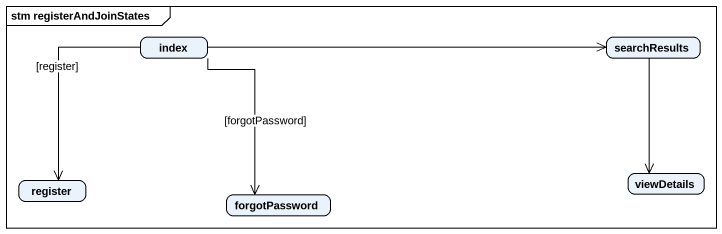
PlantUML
@startuml
mainframe stm registerAndJoinStates
hide empty description
state index
state searchResults
state register
state viewDetails
state forgotPassword
index -right-> searchResults
index --> register : [register]
index --> forgotPassword : [forgotPassword]
searchResults --> viewDetails
@enduml
